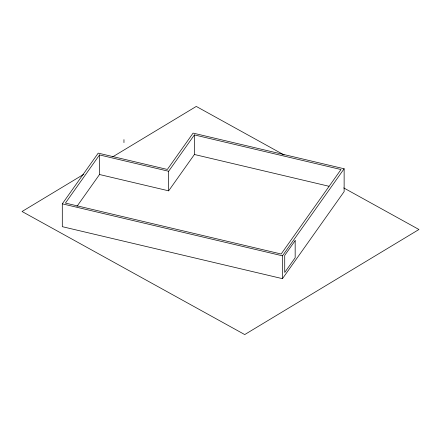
<?xml version="1.0" encoding="UTF-8"?>
<svg xmlns="http://www.w3.org/2000/svg" width="441" height="441" viewBox="0 0 441 441"><rect width="100%" height="100%" fill="white"/><g stroke="black" fill="none" stroke-linecap="round" stroke-linejoin="round"><path stroke-width="0.66" d="M62.297 203.83L98.211 153.132L167.343 169.454L193.097 133.11L344.129 168.771L344.129 191.615L282.461 278.662L62.297 226.674L62.297 203.83L282.461 255.819L344.129 168.771M168.655 171.262L99.523 154.934L65.422 203.075L281.149 254.016L340.998 169.531L194.404 134.913L168.655 171.262L168.655 190.837L99.523 174.515L76.921 206.421M168.655 190.837L194.404 154.493L194.404 134.913M83.851 174.234L22.05 211.504L244.722 334.57L418.95 229.496L343.721 187.916M112.692 156.836L196.273 106.43L284.142 154.989M194.404 154.493L328.953 186.262M282.461 255.819L282.461 278.662M123.96 139.626L123.96 142.625M99.523 154.934L99.523 174.515M295.167 240.632L284.726 255.367L284.726 272.466L295.167 257.731L295.167 240.632"/></g></svg>
